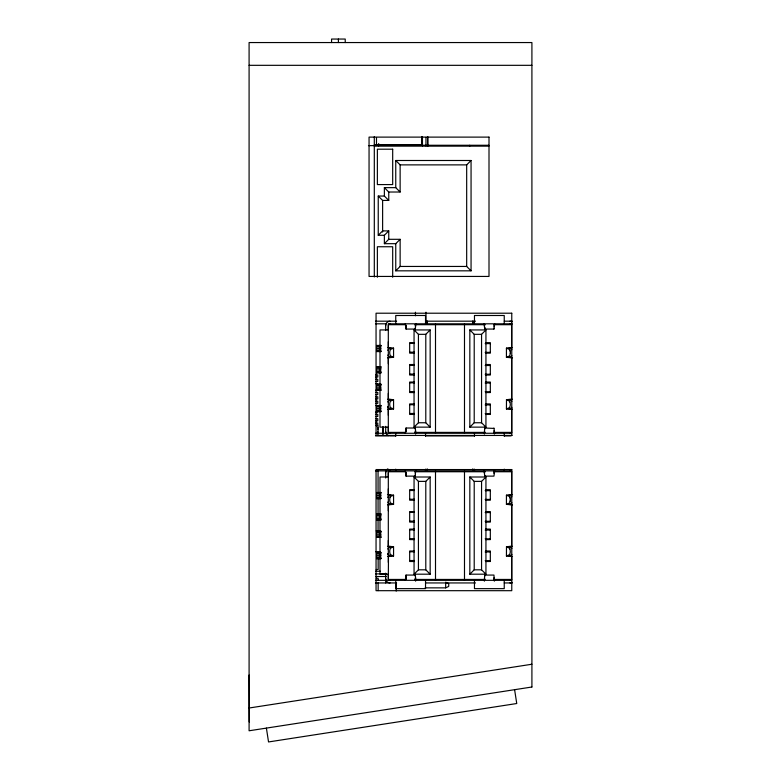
<?xml version="1.0" encoding="UTF-8"?>
<svg xmlns="http://www.w3.org/2000/svg" width="781" height="781" viewBox="0 0 781 781"><rect width="100%" height="100%" fill="white"/><g stroke="black" fill="none" stroke-linecap="round" stroke-linejoin="round"><path stroke-width="1.17" d="M382.622 434.216L382.622 426.963M383.325 434.216L383.325 426.963M390.061 580.322A1.747 1.747 0 0 1 388.313 578.575L388.479 556.599A3.534 0.498 0.4 0 1 389.289 556.404L393.565 556.013L393.565 546.837L388.313 546.095M388.313 546.905L388.313 505.502M388.313 494.549L388.313 472.622A1.747 1.747 0 0 1 390.061 470.875M390.061 433.27A1.747 1.747 0 0 1 388.313 431.512L388.313 408.375M388.313 399.852L388.313 357.229M388.313 347.486L388.313 325.57A1.747 1.747 0 0 1 390.061 323.812M427.715 146.008L427.715 137.134M511.682 546.905L511.682 504.282M511.682 494.549L511.682 472.622A1.747 1.747 0 0 0 509.934 470.875M511.682 408.375L511.682 431.512A1.747 1.747 0 0 1 509.934 433.27M511.682 399.852L511.682 357.229M511.682 347.486L511.682 325.57A1.747 1.747 0 0 0 509.934 323.812M415.629 470.045L415.238 476.127L406.052 476.127L405.31 470.875M484.366 434.099L484.63 431.005M484.366 579.297L484.757 575.07L493.943 575.07L494.344 581.152M484.366 581.152L484.63 578.057M494.334 470.045L493.982 473.471M415.443 325.413L415.101 325.97M405.847 431.668L406.052 430.643L406.276 431.815M415.443 472.476L415.101 473.032M405.847 578.721L406.052 577.696L406.423 579.336M494.148 325.413L493.982 326.409M415.101 428.837L415.238 428.017L406.052 428.017L405.31 433.27M415.101 575.89L415.238 575.07L406.052 575.07L405.31 580.322M484.894 475.307L484.757 476.127L493.943 476.127L494.685 470.875M406.276 325.267L406.052 326.438L405.847 325.413M406.276 472.329L406.052 473.501L405.847 472.476M484.991 327.542L484.757 329.065L493.943 329.065L494.685 323.812M493.856 428.408L484.757 428.017L484.366 432.244A3.534 0.498 89.6 0 1 484.171 433.123L484.025 433.27M415.629 471.9L415.97 470.875M415.101 431.112L415.629 434.099M415.101 578.165L415.629 581.152M406.423 327.083L406.052 329.065L415.238 329.065L415.97 323.812M406.423 474.135L406.052 476.127M388.313 358.04L388.479 357.883A3.534 0.498 0.4 0 1 389.289 357.688L393.565 357.298L393.565 348.111L387.483 347.721M388.313 409.693L388.479 409.547A3.534 0.498 0.4 0 1 389.289 409.342L393.565 408.961L393.565 399.774L388.313 399.032M388.313 505.092L388.479 504.946A3.534 0.498 0.4 0 1 389.289 504.741L393.565 504.35L393.565 495.174L387.483 494.773M511.643 347.467L506.43 348.131L506.43 357.308L510.657 357.708A3.554 0.488 -0.6 0 1 511.672 358.049M511.682 399.052L506.488 399.745L506.43 408.971L512.512 409.361M511.643 494.519L506.43 495.183L506.43 504.36L510.657 504.76A3.554 0.488 -0.6 0 1 511.672 505.102M511.682 546.104L506.488 546.798L506.43 556.023L512.512 556.423M406.013 575.119L406.423 577.061M388.753 230.903L384.369 235.276L378.238 235.276L382.622 230.903L388.753 230.903L388.753 239.308L384.369 243.682L395.752 243.682L400.136 239.308L388.46 239.308M471.06 160.495L395.752 160.495L400.136 164.879L466.677 164.879L471.06 160.495L471.06 270.831L395.752 270.831L395.752 243.682M395.752 270.831L400.136 266.448L466.677 266.448L471.06 270.831M430.165 427.139L425.791 422.755L425.791 334.327L430.165 329.943L414.057 329.943L414.057 427.139L430.165 427.139L430.165 329.943M485.938 427.139L481.565 422.755L481.565 334.327L485.938 329.943L469.83 329.943L469.83 427.139L485.938 427.139L485.938 329.943M414.057 427.139L418.431 422.755L425.791 422.755M469.83 427.139L474.213 422.755L481.565 422.755M430.165 574.191L425.791 569.818L425.791 481.379L430.165 477.006L414.057 477.006L414.057 574.191L430.165 574.191L430.165 477.006M485.938 574.191L481.565 569.818L481.565 481.379L485.938 477.006L469.83 477.006L469.83 574.191L485.938 574.191L485.938 477.006M414.057 574.191L418.431 569.818L425.791 569.818M469.83 574.191L474.213 569.818L481.565 569.818M506.43 399.784L509.446 401.122A4.51 2.284 -89.6 0 1 509.915 402.039M506.43 546.846L509.446 548.174A4.51 2.284 -89.6 0 1 509.915 549.092M484.025 580.322L484.171 580.156A3.534 0.498 89.6 0 0 484.366 579.346M445.668 587.859L448.724 586.424L448.724 583.592L445.668 582.167L445.668 587.859L425.147 587.859M393.565 348.111L390.549 349.449A4.51 2.255 90 0 0 390.11 350.396A4.315 2.138 -89.7 0 0 390.002 350.757A4.071 2.031 -90 0 0 389.748 351.889A3.69 1.816 -89.9 0 0 389.778 353.51A4.071 2.031 90 0 0 389.885 354.301A4.315 2.138 89.7 0 0 390.246 355.335A4.51 2.255 -90 0 0 390.559 355.941L393.565 357.298M393.565 399.774L390.549 401.112A4.51 2.255 90 0 0 390.11 402.059A4.315 2.138 -89.7 0 0 390.002 402.42A4.071 2.021 -89.9 0 0 389.758 403.552A3.69 1.816 89.9 0 0 389.778 405.163A4.071 2.031 90 0 0 389.983 406.335A4.315 2.187 -89.7 0 0 390.217 407.047A4.51 2.284 -89.6 0 0 390.539 407.643L393.565 408.961M506.43 357.308L509.446 355.97A4.51 2.255 90 0 0 509.886 355.023A4.315 2.138 -89.7 0 0 510.091 354.291A4.071 2.031 -90 0 0 510.247 353.529M506.43 408.971L509.446 407.633A4.51 2.255 90 0 0 509.886 406.686A4.315 2.138 -89.7 0 0 510.091 405.954A4.071 2.031 -90 0 0 510.247 405.193A3.69 1.816 -89.9 0 0 510.218 403.572A4.071 2.021 89.9 0 0 510.11 402.791A4.315 2.138 89.7 0 0 509.876 402.078M393.565 495.174L390.549 496.501A4.51 2.255 90 0 0 390.11 497.458M393.565 546.837L390.549 548.164A4.51 2.255 90 0 0 390.11 549.121A4.315 2.138 -89.7 0 0 390.002 549.482A4.071 2.021 -89.9 0 0 389.758 550.615A3.69 1.816 89.9 0 0 389.778 552.226A4.071 2.031 90 0 0 389.983 553.397A4.315 2.187 -89.7 0 0 390.217 554.11A4.51 2.284 -89.6 0 0 390.539 554.695M506.43 504.36L509.446 503.032A4.51 2.255 90 0 0 509.886 502.076A4.315 2.138 -89.7 0 0 510.091 501.343M506.43 556.023L509.446 554.695A4.51 2.255 90 0 0 509.886 553.739A4.315 2.138 -89.7 0 0 510.091 553.007A4.071 2.031 -90 0 0 510.247 552.245A3.69 1.816 -89.9 0 0 510.218 550.634A4.071 2.021 89.9 0 0 510.11 549.844A4.315 2.138 89.7 0 0 509.876 549.141M249.09 708.016L531.91 664.24M512.512 347.73L509.056 348.131L511.721 349.458A4.51 2.284 -89.6 0 1 511.897 349.722M387.483 357.688L390.939 357.298L388.274 355.96A4.51 2.255 -90 0 1 387.962 355.345A4.305 2.138 89.7 0 1 387.845 355.004M387.483 409.351L390.939 408.961L388.274 407.623A4.51 2.255 -90 0 1 387.962 407.008M512.512 399.394L509.085 399.745L511.721 401.122A4.51 2.284 -89.6 0 1 511.897 401.385M512.512 494.783L509.056 495.183L511.721 496.521A4.51 2.284 -89.6 0 1 511.897 496.784M387.483 504.751L390.939 504.35L388.274 503.023A4.51 2.255 -90 0 1 387.962 502.398A4.305 2.138 89.7 0 1 387.845 502.056M387.483 556.414L390.939 556.013L388.274 554.676A4.51 2.255 -90 0 1 387.962 554.061M512.512 546.446L509.085 546.798L511.721 548.174A4.51 2.284 -89.6 0 1 511.897 548.447M249.09 65.321L531.91 65.321M374.304 144.749L422.462 144.749M374.304 145.266L488.916 145.266M368.466 145.627L374.304 145.627M374.304 146.145L488.916 146.145M384.369 196.051L378.238 196.051L382.622 200.424L388.753 200.424L384.369 196.051L384.369 187.645L395.752 187.645L400.136 192.019L388.46 192.019M375.466 321.186L396.602 321.186M425.538 321.186L475.483 321.186M504.253 321.186L512.268 321.186M375.466 323.812L385.98 323.812M388.313 323.812L512.268 323.812M388.118 324.691L405.251 324.691M414.848 324.691L485.147 324.691M493.533 324.691L511.877 324.691M414.057 329.943L418.431 334.327L425.791 334.327M469.83 329.943L474.213 334.327L481.565 334.327M414.35 342.644L409.674 342.644L409.674 353.149L414.35 353.149M485.645 342.644L490.322 342.644L490.322 353.149L485.645 353.149M409.674 343.425L414.486 343.425M485.177 343.601L490.322 343.601M376.579 345.446L381.128 345.446M376.579 345.856L381.128 345.856M376.579 346.979L381.128 346.979M376.579 348.511L381.128 348.511M376.579 350.044L381.128 350.044M376.579 351.157L381.128 351.157M376.579 351.577L381.128 351.577M409.674 352.182L414.486 352.182M485.177 352.358L490.322 352.358M414.35 364.532L409.674 364.532L409.674 375.036L414.35 375.036M485.645 364.532L490.322 364.532L490.322 375.036L485.645 375.036M409.674 365.323L414.486 365.323M485.177 365.498L490.322 365.498M376.579 366.806L381.128 366.806M376.579 367.216L381.128 367.216M376.579 368.339L381.128 368.339M376.579 369.872L381.128 369.872M376.579 371.405L381.128 371.405M376.579 372.527L381.128 372.527M376.579 372.937L381.128 372.937M409.674 374.079L414.486 374.079M485.177 374.255L490.322 374.255M375.612 374.89L377.799 374.89L377.799 377.077L375.612 377.077M375.612 379.273L377.799 379.273L377.799 381.46L375.612 381.46M414.35 382.046L409.674 382.046L409.674 392.55L414.35 392.55M485.645 382.046L490.322 382.046L490.322 392.55L485.645 392.55M409.674 382.836L414.486 382.836M485.177 383.002L490.322 383.002M375.612 383.647L377.799 383.647M376.579 384.145L381.128 384.145M376.579 384.555L381.128 384.555M376.579 385.677L381.128 385.677M376.579 387.21L381.128 387.21M376.579 388.743L381.128 388.743M376.579 389.865L381.128 389.865M375.612 390.217L377.799 390.217M376.579 390.275L381.128 390.275M409.674 391.584L414.486 391.584M485.177 391.759L490.322 391.759M375.612 392.404L377.799 392.404L377.799 394.59L375.612 394.59M375.612 396.777L377.799 396.777L377.799 398.974L375.612 398.974M375.612 401.161L377.799 401.161L377.799 403.347L375.612 403.347M414.35 403.933L409.674 403.933L409.674 414.438L414.35 414.438M485.645 403.933L490.322 403.933L490.322 414.438L485.645 414.438M409.674 404.724L414.486 404.724M485.177 404.9L490.322 404.9M376.579 405.515L381.128 405.515M375.612 405.534L377.799 405.534M376.579 405.925L381.128 405.925M376.579 407.038L381.128 407.038M376.579 408.57L381.128 408.57M376.579 410.103L381.128 410.103M376.579 411.226L381.128 411.226M376.579 411.636L381.128 411.636M375.612 412.104L377.799 412.104M409.674 413.481L414.486 413.481M485.177 413.657L490.322 413.657M375.612 414.291L377.799 414.291L377.799 416.478L375.612 416.478M375.612 418.675L377.799 418.675L377.799 420.861L375.612 420.861M375.612 423.048L377.799 423.048L377.799 425.235L375.612 425.235M376.188 425.821L378.063 425.821L378.063 434.275M388.118 432.391L405.251 432.391M414.848 432.391L485.147 432.391M493.533 432.391L511.877 432.391M375.466 433.27L511.682 433.27M375.466 435.896L388.313 435.896M395.742 435.896L390.061 435.896A4.374 4.374 0 0 1 385.687 431.512M425.538 435.896L474.457 435.896M504.253 435.896L509.934 435.896A4.374 4.374 0 0 0 512.121 435.31M375.466 470.875L511.682 470.875M388.118 471.744L405.251 471.744M414.848 471.744L485.147 471.744M493.533 471.744L511.877 471.744M414.057 477.006L418.431 481.379L425.791 481.379M469.83 477.006L474.213 481.379L481.565 481.379M414.35 489.697L409.674 489.697L409.674 500.201L414.35 500.201M485.645 489.697L490.322 489.697L490.322 500.201L485.645 500.201M409.674 490.488L414.486 490.488M485.177 490.663L490.322 490.663M376.579 492.499L381.128 492.499M376.579 492.909L381.128 492.909M376.579 494.031L381.128 494.031M376.579 495.564L381.128 495.564M376.579 497.097L381.128 497.097M376.579 498.219L381.128 498.219M376.579 498.629L381.128 498.629M409.674 499.244L414.486 499.244M485.177 499.42L490.322 499.42M414.35 511.584L409.674 511.584L409.674 522.098L414.35 522.098M485.645 511.584L490.322 511.584L490.322 522.098L485.645 522.098M409.674 512.375L414.486 512.375M485.177 512.551L490.322 512.551M376.579 513.869L381.128 513.869M376.579 514.279L381.128 514.279M376.579 515.401L381.128 515.401M376.579 516.934L381.128 516.934M376.579 518.457L381.128 518.457M376.579 519.58L381.128 519.58M376.579 519.99L381.128 519.99M409.674 521.132L414.486 521.132M485.177 521.308L490.322 521.308M414.35 529.098L409.674 529.098L409.674 539.612L414.35 539.612M485.645 529.098L490.322 529.098L490.322 539.612L485.645 539.612M409.674 529.889L414.486 529.889M485.177 530.065L490.322 530.065M376.188 530.895L378.063 530.895L378.063 519.629M376.579 531.197L381.128 531.197M376.579 531.617L381.128 531.617M376.579 532.73L381.128 532.73M376.579 534.263L381.128 534.263M376.579 535.795L381.128 535.795M376.579 536.918L381.128 536.918M376.579 537.328L381.128 537.328M409.674 538.646L414.486 538.646M485.177 538.822L490.322 538.822M414.35 550.995L409.674 550.995L409.674 561.5L414.35 561.5M485.645 550.995L490.322 550.995L490.322 561.5L485.645 561.5M375.515 551.65L380.386 551.65M409.674 551.777L414.486 551.777M485.177 551.952L490.322 551.952M376.579 552.567L381.128 552.567M376.579 552.977L381.128 552.977M376.579 554.1L381.128 554.1M376.579 555.633L381.128 555.633M376.579 557.165L381.128 557.165M376.579 558.288L381.128 558.288M376.579 558.698L381.128 558.698M409.674 560.533L414.486 560.533M485.177 560.709L490.322 560.709M376.227 569.515L378.15 569.515L378.15 558.278M375.515 571.262L380.386 571.262M375.515 573.889L386.458 573.889M375.515 576.515L386.458 576.515M376.227 578.272L378.15 578.272L378.15 580.517M388.118 579.443L405.251 579.443M414.848 579.443L485.147 579.443M493.533 579.443L511.877 579.443M375.466 580.322L511.682 580.322M375.466 582.948L396.602 582.948M425.538 582.948L475.483 582.948M504.253 582.948L512.268 582.948M249.09 675.048L249.266 721.966M512.512 357.708L509.085 357.356L511.721 355.97A4.51 2.255 90 0 0 511.877 355.667M387.483 399.374L390.939 399.774L388.274 401.112A4.51 2.255 90 0 0 387.962 401.727A4.305 2.187 89.7 0 0 387.806 402.01M512.512 504.76L509.085 504.409L511.721 503.032A4.51 2.255 90 0 0 511.877 502.73M387.483 546.436L390.939 546.837L388.274 548.164A4.51 2.255 90 0 0 387.962 548.779A4.305 2.187 89.7 0 0 387.806 549.072M389.914 347.906L390.939 348.111L388.274 349.449A4.51 2.255 90 0 0 387.835 350.396M510.081 409.176L509.056 408.971L511.721 407.633A4.51 2.255 90 0 0 511.877 407.331M389.914 494.969L390.939 495.174L388.274 496.501A4.51 2.255 90 0 0 387.835 497.458M510.081 556.228L509.056 556.023L511.721 554.695A4.51 2.255 90 0 0 511.877 554.383M506.43 348.131L509.446 349.458A4.51 2.284 -89.6 0 1 509.915 350.376A4.315 2.187 -89.7 0 1 510.032 350.728M506.43 495.183L509.446 496.521A4.51 2.284 -89.6 0 1 509.915 497.429A4.315 2.187 -89.7 0 1 510.032 497.78M393.565 504.35L390.549 503.023A4.51 2.255 -90 0 1 390.236 502.398A4.315 2.138 89.7 0 1 389.904 501.334A4.071 2.031 90 0 1 389.748 500.572A3.69 1.816 -89.9 0 1 389.778 498.961A4.071 2.031 -90 0 1 389.983 497.79A4.315 2.138 -89.7 0 1 390.119 497.468M393.565 556.013L390.549 554.676M484.025 323.812L484.757 329.065M405.31 323.812L406.052 329.065M494.685 433.27L493.943 428.017M484.025 470.875L484.757 476.127M415.97 433.27L415.238 428.017M494.685 580.322L494.344 579.297M415.97 580.322L415.277 575.119M384.369 187.645L388.753 192.019L388.753 200.424M493.943 329.065L493.817 328.245M484.757 428.017L484.894 428.837M415.238 329.065L415.101 328.245M484.757 575.07L484.894 575.89M406.052 428.017L406.423 429.999M415.238 476.127L415.101 475.307M493.982 430.673L494.344 434.099M493.982 577.725L494.148 578.721M514.601 689.682L516.749 703.525L268.537 741.95L266.399 728.107M484.63 326.077L484.552 325.413M484.63 473.14L484.366 470.045M504.243 323.812L504.243 315.495L474.467 315.495L474.467 323.812M504.243 433.27L504.243 436.13M504.243 469.156L504.243 470.875M504.243 580.322L504.243 588.64L474.467 588.64L474.467 580.322M474.467 433.27L474.467 436.13M474.467 469.156L474.467 470.875M474.213 334.327L474.213 422.755M474.213 481.379L474.213 569.818M472.944 321.186L472.944 323.812M472.944 469.117L472.944 470.875M472.72 321.186L472.72 323.812M472.72 469.117L472.72 470.875M469.742 145.266L469.742 146.145M466.677 164.879L466.677 266.448M464.49 323.812L464.49 433.27M464.49 470.875L464.49 580.322M435.505 323.812L435.505 433.27M435.505 470.875L435.505 580.322M427.715 136.607L427.715 146.067M427.275 321.186L427.275 323.812M427.275 469.117L427.275 470.875M427.051 321.186L427.051 323.812M427.051 469.117L427.051 470.875M425.967 137.388L425.967 145.871M425.967 312.205L425.967 321.938M425.528 323.812L425.528 315.495L395.752 315.495L395.752 323.812M425.528 433.27L425.528 436.13M425.528 469.156L425.528 470.875M425.528 580.322L425.528 588.64L395.752 588.64L395.752 580.322M422.462 136.577L422.462 145.852M421.584 136.577L421.584 144.749M418.431 334.327L418.431 422.755M418.431 481.379L418.431 569.818M415.453 312.205L415.453 315.758M400.136 164.879L400.136 192.019M400.136 239.308L400.136 266.448M396.192 582.587L396.192 591.08M395.752 160.495L395.752 187.645M395.752 433.27L395.752 436.13M395.752 469.156L395.752 470.875M392.687 277.245L392.687 246.747L377.369 246.747L377.369 277.245M388.313 325.57L388.313 329.933L379.996 329.943L379.996 427.139L388.313 427.139L388.313 431.512M388.313 341.766L388.313 363.653M388.313 393.429L388.313 415.316M388.313 472.622L388.313 476.986L379.996 477.006L379.996 574.191L388.313 574.191L388.313 578.575M388.313 488.818L388.313 510.715M388.313 540.481L388.313 562.369M385.687 323.627L385.687 330.441M385.687 426.338L385.687 433.455M385.687 470.689L385.687 478.011M385.687 573.186L385.687 582.948M384.369 235.276L384.369 243.682M382.622 200.424L382.622 232.035M378.678 143.548L378.678 145.959M378.238 196.051L378.238 235.276M378.15 582.763L378.15 590.631M378.063 470.152L378.063 493.572M378.063 497.477L378.063 514.728M377.799 427.432L377.799 429.618M377.799 431.805L377.799 433.992M376.491 137.593L376.491 144.749M374.304 136.665L374.304 276.962M345.231 42.555L345.231 39.05L331.574 39.05L331.574 42.555M338.398 39.05L338.398 42.555M510.754 409.351A3.554 0.488 -0.6 0 1 511.672 409.713M509.934 321.186A4.374 4.374 0 0 1 512.121 321.772M510.276 351.889A3.69 1.874 90 0 1 510.276 353.549M510.013 350.757A4.071 2.021 89.9 0 1 510.237 351.909M389.241 347.73A3.554 0.488 -0.6 0 1 388.323 347.379M387.942 407.057A4.305 2.187 -89.7 0 1 387.806 406.716M385.687 325.57A4.374 4.374 0 0 1 390.061 321.186M510.754 556.414A3.554 0.488 -0.6 0 1 511.672 556.765L511.682 578.575A1.747 1.747 0 0 1 509.934 580.322M512.121 582.362A4.374 4.374 0 0 1 509.934 582.948M510.276 498.942A3.69 1.874 90 0 1 510.276 500.601M510.247 500.582A4.071 2.031 -90 0 1 510.11 501.373M510.013 497.809A4.071 2.021 89.9 0 1 510.237 498.961M389.241 494.783A3.554 0.488 -0.6 0 1 388.323 494.432M387.942 554.11A4.305 2.187 -89.7 0 1 387.806 553.778M390.061 582.948A4.374 4.374 0 0 1 385.687 578.575M385.687 472.622A4.374 4.374 0 0 1 387.874 468.834M531.91 687.007L249.09 730.782L249.09 42.555L531.91 42.555L531.91 687.007M489.004 137.114L369.052 137.114L369.052 276.435L489.004 276.435L489.004 137.114M392.687 149.2L377.369 149.2L377.369 184.58L392.687 184.58L392.687 149.2M511.77 313.21L376.051 313.21L376.051 435.456L511.77 435.456L511.77 313.21M511.77 469.557L376.051 469.557L376.051 590.69L511.77 590.69L511.77 469.557"/></g></svg>
